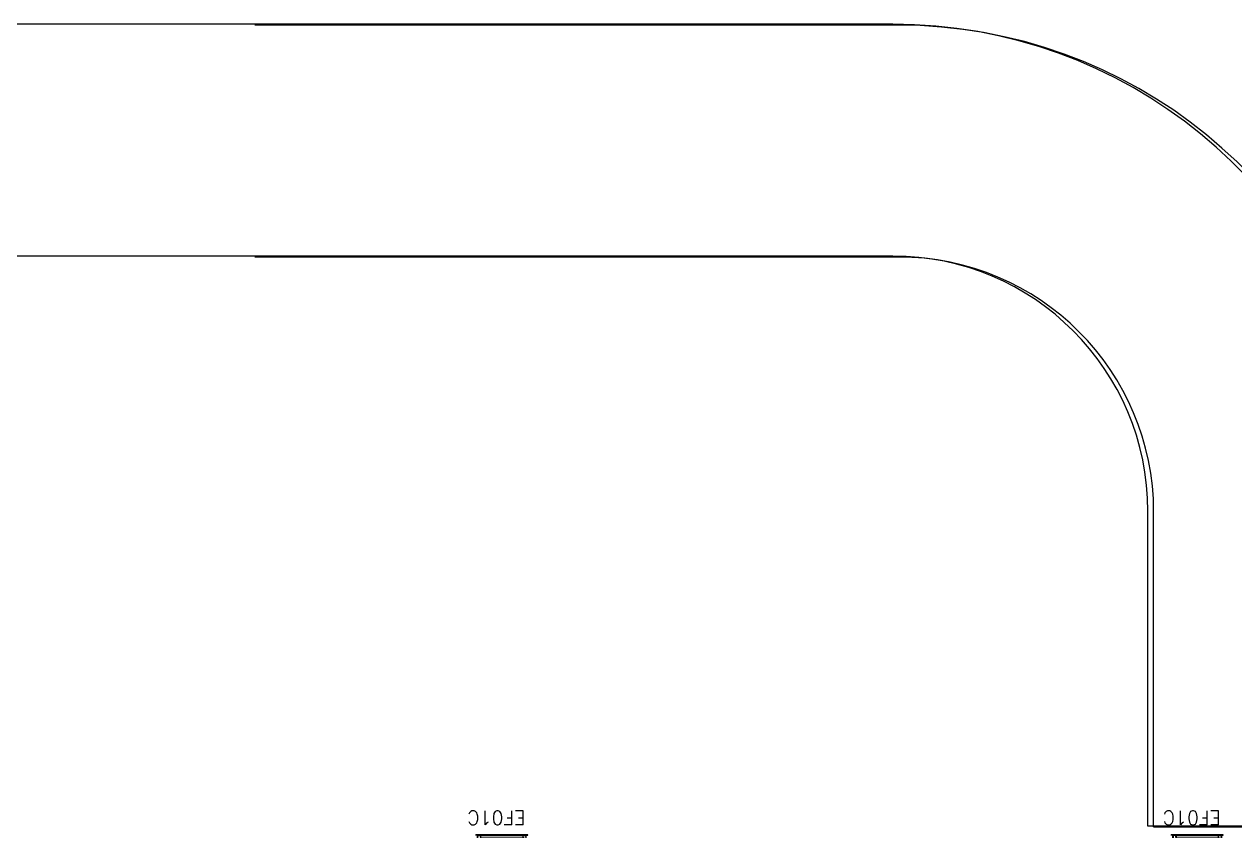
# Model space of a CAD drawing. Header units: millimetres. Extents: x 2046 to 2564, y 885 to 1120.
# Drawn here: x 2267.17 to 2277.61, y 965.94 to 972.89 of the extents above; entities that cross this region are included whole.
import ezdxf

# ---------------------------------------------------------------- set-up
doc = ezdxf.new("R2010")
doc.units = ezdxf.units.MM
doc.header["$LTSCALE"] = 10
for name, color, linetype in [('AR-CALÇADA', 1, 'Continuous'), ('AR-ESQ', 1, 'Continuous'), ('ar-paisagismo', 1, 'Continuous'), ('DT-ESQ-PERFIL CADEIRA-C', 2, 'Continuous'), ('DT-ESQ-PERFIL CADEIRA-V', 1, 'Continuous'), ('DT-ESQ-VENEZIANA-C', 1, 'Continuous'), ('DT-ESQ-VENEZIANA-V', 1, 'Continuous'), ('DT-TXTESQ', 2, 'Continuous'), ('DT-TXTMOD', 1, 'Continuous')]:
    doc.layers.add(name, color=color, linetype=linetype)
doc.styles.add('S10', font='simplex.shx', dxfattribs={"height": 0.1})
doc.styles.add('S12', font='simplex.shx', dxfattribs={"width": 1.1, "height": 0.12})

# ---------------------------------------------------------------- blocks, each defined once
blk = doc.blocks.new('EF01C-P')
at = {"layer": 'DT-ESQ-PERFIL CADEIRA-C', "ltscale": 0.1}
for points in [[(0.01, 0.002), (0.01, 0.003), (0.002, 0.003, 1), (0.002, 0), (0.015, 0, 0.414214), (0.016, 0.002), (0.016, 0.033), (0.043, 0.033)], [(0.043, 0.006), (0.018, 0.006), (0.018, 0.016), (0.016, 0.016), (0.016, 0.006, 0.414214), (0.018, 0.005), (0.043, 0.005), (0.056, 0.005, 1), (0.056, 0.008), (0.043, 0.008), (0.043, 0.02), (0.043, 0.032), (0.056, 0.032, 1), (0.056, 0.035), (0.043, 0.035), (0.016, 0.035, 0.414214), (0.015, 0.033), (0.015, 0.002), (0.002, 0.002)], [(0.041, 0.02), (0.041, 0.032, -0.414214), (0.043, 0.033), (0.056, 0.033)], [(0.041, 0.02), (0.041, 0.008, 0.414214), (0.043, 0.006), (0.056, 0.006)], [(0.407, 0.006), (0.432, 0.006), (0.432, 0.016), (0.433, 0.016), (0.433, 0.006, -0.414214), (0.432, 0.005), (0.407, 0.005), (0.394, 0.005, -1), (0.394, 0.008), (0.407, 0.008), (0.407, 0.02), (0.407, 0.032), (0.394, 0.032, -1), (0.394, 0.035), (0.407, 0.035), (0.433, 0.035, -0.414214), (0.435, 0.033), (0.435, 0.002), (0.448, 0.002)], [(0.409, 0.02), (0.409, 0.032, 0.414214), (0.407, 0.033), (0.394, 0.033)], [(0.409, 0.02), (0.409, 0.008, -0.414214), (0.407, 0.006), (0.394, 0.006)], [(0.44, 0.002), (0.44, 0.003), (0.448, 0.003, -1), (0.448, 0), (0.435, 0, -0.414214), (0.433, 0.002), (0.433, 0.033), (0.407, 0.033)]]:
    blk.add_lwpolyline(points, format="xyb", dxfattribs=at)
at = {"layer": 'DT-ESQ-PERFIL CADEIRA-V', "ltscale": 0.1}
blk.add_line((0.015, 0), (0.435, 0), dxfattribs=at)
at = {"layer": 'DT-ESQ-VENEZIANA-C', "ltscale": 0.1}
for p, q in [((0.043, 0.011), (0.407, 0.011)), ((0.043, 0.009), (0.407, 0.009))]:
    blk.add_line(p, q, dxfattribs=at)
at = {"layer": 'DT-ESQ-VENEZIANA-V', "ltscale": 0.1}
blk.add_line((0.043, 0.031), (0.407, 0.031), dxfattribs=at)
at = {"layer": 'DT-TXTESQ', "ltscale": 0.1, "style": 'S12'}
blk.add_text('EF01C', height=0.12, dxfattribs=at).set_placement((0.019, -0.205))
at = {"layer": 'DT-TXTMOD', "ltscale": 0.1, "style": 'S10', "flags": 3}
blk.add_attdef('EF01C', (0.021, -0.14), '', height=0.1, dxfattribs=at)

msp = doc.modelspace()

# ---------------------------------------------------------------- linework, layer by layer
at = {"layer": 'AR-CALÇADA'}
for p, q in [((2274.661, 972.893), (2207.285, 972.893)), ((2274.661, 970.893), (2220.538, 970.893)), ((2276.861, 965.977), (2276.861, 968.693)), ((2282.086, 965.977), (2276.861, 965.977))]:
    msp.add_line(p, q, dxfattribs=at)
for radius, start in [(4.2, 11.5767), (2.2, 0)]:
    msp.add_arc((2274.661, 968.693), radius, start, 90, dxfattribs=at)
at = {"layer": 'ar-paisagismo'}
for p, q in [((2274.711, 972.885), (2269.156, 972.885)), ((2274.711, 972.885), (2269.156, 972.885)), ((2274.711, 972.885), (2269.156, 972.885)), ((2274.711, 970.885), (2269.156, 970.885)), ((2274.711, 970.885), (2269.156, 970.885)), ((2274.711, 970.885), (2269.156, 970.885)), ((2276.911, 965.969), (2276.911, 968.685)), ((2276.911, 965.969), (2276.911, 968.685)), ((2276.911, 965.969), (2276.911, 968.685)), ((2276.911, 965.969), (2282.086, 965.969)), ((2282.086, 965.969), (2276.911, 965.969))]:
    msp.add_line(p, q, dxfattribs=at)
for radius, start in [(4.2, 11.5767), (4.2, 11.5767), (4.2, 11.5767), (2.2, 0), (2.2, 0), (2.2, 0)]:
    msp.add_arc((2274.711, 968.685), radius, start, 90, dxfattribs=at)

# ---------------------------------------------------------------- block references
at = {"layer": 'AR-ESQ', "rotation": 180}
for p in [(2271.511, 965.902), (2277.511, 965.902)]:
    msp.add_blockref('EF01C-P', p, dxfattribs=at)

doc.saveas('drawing.dxf')
